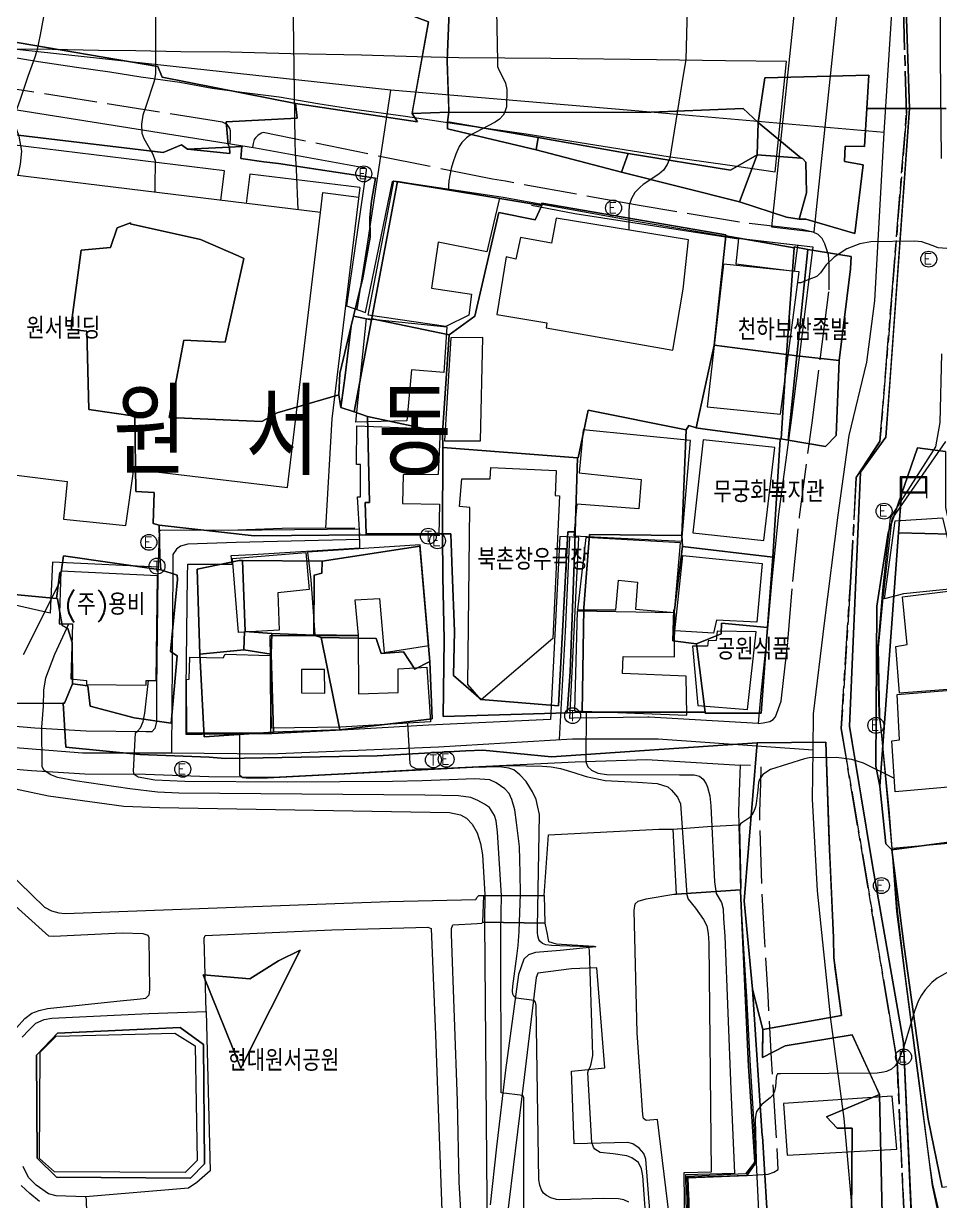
# Model space of a CAD drawing. Header units: feet. Extents: x 197796 to 199821, y 552499 to 555392.
# Drawn here: x 198971.8 to 199058.2, y 553202.7 to 553313.8 of the extents above; entities that cross this region are included whole.
import ezdxf

# ---------------------------------------------------------------- set-up
doc = ezdxf.new("R2010")
doc.units = ezdxf.units.FT
doc.header["$MEASUREMENT"] = 0
for name, pattern in [('ANYANG1', [11.5, 6, -1, 1, -1.5, 1, -1]), ('ANYANG2', [6, 5, -1]), ('JEON', [12, 4, -0.5, 1, -0.5, 4, -0.5, 1, -0.5])]:
    doc.linetypes.add(name, pattern=pattern)
for name, color, linetype in [('AAA001', 7, 'CONTINUOUS'), ('AAA008', 7, 'CONTINUOUS'), ('AAC001', 7, 'CONTINUOUS'), ('AAC006', 7, 'ANYANG1'), ('AD002', 7, 'CONTINUOUS'), ('AD0022', 1, 'CONTINUOUS'), ('ADA085', 1, 'CONTINUOUS'), ('AE001', 1, 'ANYANG2'), ('AE130', 42, 'CONTINUOUS'), ('AE131', 42, 'CONTINUOUS'), ('AE150', 7, 'CONTINUOUS'), ('AE310', 7, 'CONTINUOUS'), ('AZ0202', 7, 'CONTINUOUS'), ('AZ0203', 7, 'CONTINUOUS'), ('AZ0801', 7, 'CONTINUOUS'), ('BA010', 5, 'CONTINUOUS'), ('CAA001', 7, 'CONTINUOUS'), ('CAA002', 30, 'CONTINUOUS'), ('DD001', 3, 'CONTINUOUS'), ('EA0018', 7, 'JEON'), ('EA0118', 7, 'JEON'), ('wipco_image', 2, 'CONTINUOUS'), ('wipco_지적', 20, 'CONTINUOUS'), ('ZC002', 7, 'CONTINUOUS'), ('ZC003', 7, 'CONTINUOUS'), ('ZC251', 7, 'CONTINUOUS')]:
    doc.layers.add(name, color=color, linetype=linetype)
doc.styles.add('GHS', font='ROMANS', dxfattribs={"bigfont": 'NGSW.shx'})
doc.styles.add('NGSW', font='ROMANS.shx', dxfattribs={"bigfont": 'NGSW.shx'})
picture_1 = doc.add_image_def('image1.jpg', size_in_pixel=(8269, 5907))

# ---------------------------------------------------------------- blocks, each defined once
blk = doc.blocks.new('AZ0203')
at = {"layer": 'AZ0203'}
blk.add_circle((0, 0), 0.75, dxfattribs=at)
at = {"layer": 'AZ0203', "style": 'GHS'}
blk.add_text('T', height=1, dxfattribs=at).set_placement((-0.36, -0.52))
blk = doc.blocks.new('AZ0202')
at = {"layer": 'AZ0202'}
blk.add_circle((0, 0), 0.75, dxfattribs=at)
at = {"layer": 'AZ0202', "style": 'GHS'}
blk.add_text('E', height=1, dxfattribs=at).set_placement((-0.5, -0.48))
blk = doc.blocks.new('AE310')
at = {"layer": 'AE310'}
for points in [[(1.21, -1.22), (1.21, 0.78), (-1.29, 0.78), (-1.29, -1.22)], [(1.11, 0.68), (-1.17, 0.68)], [(-1.17, 0.68), (-1.17, -0.62)], [(1.11, -0.62), (1.11, 0.68)], [(-1.29, -0.72), (1.21, -0.72)], [(-1.17, -0.62), (1.11, -0.62)]]:
    blk.add_lwpolyline(points, dxfattribs=at)

msp = doc.modelspace()

# ---------------------------------------------------------------- linework, layer by layer
at = {"layer": 'AAA001', "color": 255, "flags": 128}
for points in [[(199033, 553282.98), (199033.96, 553288.72), (199034.48, 553293.37), (199022.01, 553295.44), (199021.56, 553293.08), (199018.65, 553293.59), (199018.19, 553291.55), (199017.3, 553291.77), (199016.4, 553286.34), (199021.12, 553285.56), (199021.05, 553285.07)], [(199011.48, 553274.43), (199014.85, 553274.44), (199015.07, 553284.16), (199012.08, 553284.15)], [(199011.07, 553275.52), (199010.86, 553271.27), (199007.56, 553271.24), (199007.52, 553268.51), (199011, 553268.45), (199010.95, 553265.55), (199003.48, 553265.52), (199003.28, 553269.15), (199003.54, 553269.16), (199003.54, 553272.2), (199003.19, 553272.19), (199003.2, 553275.84)], [(199023.95, 553268.46), (199023.65, 553265.47), (199033.83, 553264.97), (199034.67, 553274.47), (199024.53, 553275.47), (199024.16, 553271.41), (199030.02, 553270.8), (199029.78, 553268.01)], [(199060, 553260.53), (199054.73, 553260.02), (199052.95, 553259.53), (199053.95, 553266.89), (199058.43, 553267.17)], [(198998.57, 553263.93), (198998.87, 553261.34), (198999.26, 553256.16), (199003.35, 553256.11), (199003.06, 553259.45), (199005.34, 553259.56), (199005.77, 553254.48), (199010.01, 553255.14), (199009.17, 553264.64)], [(199024.78, 553265.33), (199024.01, 553258.5), (199027.63, 553258.5), (199027.89, 553261.31), (199029.68, 553261.12), (199029.48, 553258.55), (199033.15, 553258.25), (199033.71, 553264.82)], [(198998.4, 553263.89), (198998.72, 553260.41), (198995.77, 553260.1), (198995.89, 553256.58), (198992.05, 553256.37), (198991.5, 553263.34)], [(199061.84, 553251.2), (199054.36, 553250.64), (199054.03, 553255.04), (199055.08, 553255.22), (199054.66, 553259.73), (199059.19, 553260.29), (199059.86, 553254.85), (199061.3, 553254.92)], [(199010.15, 553247.95), (199001.68, 553247.45), (198995.15, 553247.33), (198995.05, 553256.08), (199003.33, 553256.07), (199003.36, 553250.58), (199007.1, 553250.71), (199007.09, 553252.94), (199009.8, 553253.1)], [(198987.19, 553246.87), (198987.16, 553251.94), (198987.41, 553251.95), (198987.47, 553254.05), (198990.6, 553253.97), (198990.8, 553254.33), (198995.03, 553254.2), (198995.08, 553246.86)], [(199000.2, 553250.64), (199000.17, 553252.87), (198997.98, 553252.86), (198998, 553250.66)], [(199053.97, 553241.34), (199053.63, 553246.14), (199054.37, 553246.24), (199054.13, 553250.53), (199061.91, 553251.14), (199062.29, 553246.53), (199062.76, 553246.53), (199063.26, 553242.17)]]:
    msp.add_lwpolyline(points, close=True, dxfattribs=at)
at = {"layer": 'AAA008', "color": 255, "flags": 128}
for points in [[(198999.78, 553295.95), (198959.38, 553300.89), (198958.87, 553295.57), (198960.71, 553290.55), (198963.54, 553290.25), (198961.25, 553272.43), (198975.91, 553270.6), (198975.55, 553267.06), (198981.42, 553266.44), (198982.2, 553271.77), (198996.68, 553270.02)], [(199016.67, 553297.31), (199015.46, 553292.24), (199010.88, 553293.16), (199010.25, 553288.84), (199014.01, 553288.25), (199013.77, 553286.27), (199011.61, 553285.21), (199004.26, 553286.27), (199006.71, 553298.91)], [(199044.46, 553290.42), (199044.78, 553292.85), (199039.19, 553293.51), (199038.93, 553291.12)], [(199043.14, 553276.94), (199044.9, 553290.35), (199037.76, 553291.09), (199036.22, 553277.63)], [(199011.68, 553285.18), (199011.42, 553280.87), (199008.36, 553281.12), (199007.92, 553276.31), (199003.1, 553276.18), (199004.13, 553285.95)], [(199041.56, 553265.05), (199042.6, 553273.79), (199035.85, 553274.54), (199034.88, 553265.75)], [(199014.94, 553250.01), (199013.66, 553251.46), (199013.85, 553268.16), (199012.87, 553268.23), (199013.11, 553270.84), (199015.79, 553270.85), (199015.84, 553271.93), (199022, 553271.62), (199021.9, 553269.27), (199022.31, 553269.25), (199021.69, 553255.81)], [(199041.42, 553262.87), (199040.93, 553257.32), (199037.11, 553257.52), (199036.84, 553256.3), (199033.2, 553256.52), (199033.95, 553263.63)], [(198984.43, 553261.7), (198975.3, 553262.13), (198975.16, 553257.17), (198976.39, 553257.17), (198976.24, 553251.99), (198977.72, 553251.82), (198977.72, 553251.45), (198983.35, 553251.41), (198983.35, 553251.84), (198984.3, 553251.84)], [(199023.98, 553258.36), (199023.73, 553248.97), (199034.32, 553248.58), (199034.24, 553252.24), (199028.25, 553252.48), (199028.31, 553254.11), (199033.14, 553254.08), (199033.2, 553258.2)], [(199040.85, 553256.41), (199037.19, 553256.5), (199037.07, 553255.6), (199036.33, 553255.59), (199036.26, 553255.07), (199034.84, 553255.06), (199035.34, 553249.48), (199040.05, 553249.1)]]:
    msp.add_lwpolyline(points, close=True, dxfattribs=at)
at = {"layer": 'AAC001', "color": 255, "flags": 128}
for points in [[(199003.49, 553298.31), (199000.84, 553276.5), (199000.26, 553266.19)], [(199019.68, 553296.66), (199023.76, 553295.88), (199039.19, 553293.49)], [(199061.01, 553190.24), (199058.51, 553200.02), (199057.52, 553204.33), (199057.23, 553206.23), (199056.22, 553214.09), (199054.91, 553224.14), (199054.21, 553229.89), (199053.72, 553235.58), (199053.38, 553239.7), (199052.52, 553248.46), (199052.4, 553254.93), (199052.81, 553259.62), (199053.68, 553267.07), (199058.72, 553274.37)], [(198984.47, 553262.51), (198974.51, 553262.99), (198974.31, 553258.17), (198966.4, 553259.97), (198966.96, 553262.45), (198954.06, 553266.18)], [(199003.02, 553266.2), (198996.18, 553266.16), (198991.15, 553265.99)], [(199066.64, 553237.16), (199053.69, 553235.99)]]:
    msp.add_lwpolyline(points, dxfattribs=at)
at = {"layer": 'AAC006', "color": 255, "flags": 128}
msp.add_lwpolyline([(199040.04, 553205.16), (199034.41, 553204.96), (199034.7, 553198.06), (199039.94, 553198.38), (199041.29, 553197.89)], dxfattribs=at)
at = {"layer": 'AD002', "color": 255}
for points in [[(199050.11, 553199.61), (199049.16, 553210.54), (199047.9, 553219.91), (199046.65, 553231.99), (199046.17, 553240.65), (199046.22, 553245.29), (199046.26, 553248.68), (199047.3, 553257.23), (199048.59, 553267.41), (199049.63, 553274.92), (199051.27, 553281.86), (199052.04, 553287.64), (199052.92, 553303.51), (199054.44, 553327.05), (199054.72, 553339.04), (199054.99, 553346.79), (199054.79, 553356.23), (199054.66, 553357.83), (199053, 553371.95), (199051.79, 553381.18), (199051.7, 553383.2)], [(199052.92, 553303.51), (199029.06, 553305.56), (199006.41, 553307.5), (198970.29, 553311.41), (198961.37, 553311.77), (198940.3, 553311.08), (198928.98, 553310.83), (198922.4, 553310.35), (198894.14, 553310.05), (198862.12, 553309.37), (198828.79, 553308.87), (198805.85, 553308.94), (198801.12, 553308.59), (198795.9, 553308.15), (198787.09, 553306.62), (198773.88, 553303.91), (198741.74, 553295.75), (198725.68, 553290.65), (198720.01, 553288.88), (198715.06, 553287.28), (198690.66, 553277.7)]]:
    msp.add_lwpolyline(points, dxfattribs=at)
at = {"layer": 'AD002', "color": 255, "flags": 128}
for points in [[(199003.23, 553286.8), (199004.29, 553293.39), (199006.41, 553307.5)], [(199003.48, 553265.12), (198991.84, 553264.85), (198987.26, 553264.68), (198986.59, 553264.49), (198986.21, 553264.22), (198985.86, 553263.7), (198985.86, 553262.35), (198985.73, 553245.01)], [(199023.25, 553265.36), (199022.85, 553256.47), (199022.29, 553246.28)], [(198950.57, 553247), (198965.43, 553245.97), (198977.36, 553245.01), (198985.73, 553245.01), (198995, 553244.92), (199010.91, 553245.59), (199023.55, 553246.35), (199031.61, 553246.35), (199046.22, 553245.29)]]:
    msp.add_lwpolyline(points, dxfattribs=at)
at = {"layer": 'AD0022', "color": 255}
for points in [[(199058.23, 553321.97), (199058.21, 553310.65), (199058.3, 553301.06)], [(198965.59, 553306.52), (198993.64, 553302.07), (199003.69, 553300.22), (199003.92, 553300.19), (199004.03, 553300.14), (199004.08, 553300.06), (199004.09, 553299.91), (199002.24, 553287.15), (199004.03, 553286.52), (199006.56, 553298.87), (199006.71, 553298.94), (199016.99, 553297.42), (199029.55, 553295.13), (199039.08, 553293.55), (199046.21, 553292.72), (199045.1, 553283.79), (199044.14, 553276.39), (199042.95, 553267.52), (199042.32, 553261.35), (199041.84, 553255.68), (199041.28, 553250.65), (199041.03, 553247.77), (199030.77, 553248.38), (199030.65, 553248.38), (199023.64, 553248.27), (199023.29, 553248.26), (199024.15, 553265.32), (199022.35, 553265.4), (199021.48, 553248.17), (199009.96, 553247.61), (199001.78, 553247.15), (198995.2, 553246.82), (198988.6, 553246.73), (198987.13, 553246.73), (198987.11, 553251.07), (198987.25, 553261.69), (198987.28, 553262.8), (198991.44, 553262.81), (198991.37, 553263.63), (198993.39, 553263.73), (199003.5, 553264.33), (199003.45, 553266.09), (198994.28, 553266.01), (198984.69, 553265.99), (198984.56, 553265.88), (198984.45, 553261.75), (198984.31, 553251.08), (198984.33, 553247.98), (198984.16, 553247.3), (198983.87, 553246.99), (198983.33, 553247.01), (198977.69, 553247.05), (198972.84, 553247.33), (198968.43, 553247.71)], [(199058.34, 553282.63), (199058.17, 553276.17), (199057.76, 553273.88), (199053.5, 553267.16), (199053.38, 553266.28), (199052.77, 553260.36), (199052.29, 553254.65), (199052.43, 553248.58), (199052.6, 553247.33), (199053.65, 553236.01), (199054.07, 553230.07), (199055.77, 553216.95), (199056.84, 553208.88), (199057.45, 553204.21), (199058.87, 553197.53)], [(198961.64, 553244.23), (198968.05, 553243.73), (198972.55, 553243.34), (198977.57, 553243.05), (198983.27, 553243.01), (198989.26, 553242.79), (198995.32, 553242.72), (199002, 553243.06), (199010.17, 553243.51), (199023.78, 553244.18), (199030.56, 553244.38), (199039.34, 553243.86), (199039.29, 553242.22), (199039.19, 553239.47), (199039.22, 553238.24)], [(199043.65, 553153.8), (199043.3, 553161.32), (199042.88, 553168.08), (199042.57, 553173.97), (199042.22, 553180.19), (199041.91, 553187.01), (199041.53, 553192.52), (199041.29, 553197.89), (199040.9, 553206.4), (199040.3, 553216.05), (199039.98, 553222.03), (199039.67, 553227.07), (199039.39, 553232.09)]]:
    msp.add_lwpolyline(points, dxfattribs=at)
at = {"layer": 'ADA085', "color": 255, "flags": 128}
for points in [[(198961.64, 553244.23), (198961.65, 553242.81), (198969, 553235.1), (198973.76, 553230.46), (198974.43, 553230.12), (198975.12, 553229.92), (198975.72, 553229.86), (198991.74, 553230.47), (199006.25, 553231), (199014.44, 553231.18), (199014.56, 553231.41), (199014.71, 553231.57), (199020.86, 553231.56), (199021.29, 553237.27), (199031.67, 553237.81), (199032.99, 553237.82), (199036.28, 553238.07), (199039.22, 553238.24)], [(198971.12, 553219.08), (198971.9, 553219.97), (198972.58, 553220.48), (198973.26, 553220.73), (198974.05, 553220.92), (198980.57, 553221.61), (198982.82, 553221.83), (198983.31, 553221.89), (198983.62, 553222.2), (198983.69, 553222.66), (198983.62, 553227.57), (198983.53, 553227.78), (198983.08, 553227.94), (198981.07, 553228.01), (198974.6, 553227.71), (198974.16, 553227.74), (198969.37, 553232.04)], [(199032.82, 553200.13), (199031.56, 553210.45), (199030.47, 553210.35), (199030.23, 553210.53), (199030.18, 553210.89), (199029.62, 553218.63), (199029.36, 553230.16), (199029.46, 553230.78), (199029.72, 553231.04), (199030.48, 553231.24), (199033.09, 553231.68), (199033.33, 553231.69), (199039.39, 553232.09)], [(199013.11, 553200.26), (199012.86, 553204.53), (199012.71, 553212.19), (199012.12, 553227.92), (199012.14, 553228.45), (199012.25, 553228.81), (199014.54, 553228.94), (199014.98, 553228.95), (199015.09, 553229.04), (199020.94, 553228.95), (199021.15, 553227.91), (199021.2, 553227.55), (199021.29, 553227.22), (199021.99, 553227), (199025.54, 553226.8), (199025.73, 553226.72), (199022.36, 553226.37), (199020.06, 553226.18), (199019.38, 553225.97), (199018.96, 553225.56), (199018.44, 553224.11), (199017.22, 553215.11), (199016.37, 553207.88), (199015.78, 553202.39)], [(198971.67, 553218.2), (198972.3, 553218.87), (198972.95, 553219.52), (198973.74, 553219.86), (198974.44, 553220.01), (198980.99, 553220.32), (198983.6, 553220.44), (198989, 553220.64), (198988.83, 553227.53), (198988.9, 553227.8), (199000.85, 553228.32), (199009.89, 553228.58), (199010.23, 553228.45), (199010.62, 553218.42), (199011.29, 553200.1)], [(199031.47, 553193.79), (199030.45, 553206.71), (199030.26, 553207.24), (199029.83, 553207.73), (199029.23, 553208.15), (199028.77, 553208.28), (199023.7, 553208.16), (199023.45, 553215.01), (199026.6, 553215.33), (199025.82, 553224.76), (199023.44, 553224.65), (199020.28, 553224.23), (199020.11, 553223.82), (199018.99, 553214.41), (199018.14, 553207.48), (199017.34, 553201.08)], [(198977.82, 553198.77), (198977.72, 553202.98), (198977.62, 553203.17), (198974.87, 553203.25), (198974.14, 553203.44), (198972.99, 553204.26), (198972.24, 553204.99), (198971.74, 553206.01)], [(198973.29, 553202.71), (198972.37, 553203.47), (198971.56, 553204.22)]]:
    msp.add_lwpolyline(points, dxfattribs=at)
at = {"layer": 'AE001', "color": 255}
for points in [[(198991.26, 553302.45), (198991.31, 553302.98), (198991.29, 553303.66), (198991.23, 553303.87), (198991.14, 553304.04), (198991, 553304.19), (198990.81, 553304.34), (198990.54, 553304.49), (198966.26, 553308.33), (198947.91, 553307.99), (198910.88, 553306.82), (198868.17, 553305.69), (198860.95, 553305.39), (198833.64, 553305.26), (198833.29, 553305.17), (198833.03, 553305.03), (198832.92, 553304.9), (198832.82, 553304.65), (198832.77, 553303.46)], [(198994.39, 553303.49), (198994.21, 553303.44), (198993.91, 553303.26), (198993.65, 553303.01), (198993.52, 553302.83), (198993.42, 553302.46), (198993.36, 553302.12)], [(199041.03, 553247.77), (199041.52, 553247.84), (199042.15, 553247.97), (199042.47, 553248.16), (199042.67, 553248.41), (199043.22, 553249.88), (199043.27, 553250.45), (199043.83, 553255.48), (199044.31, 553261.16), (199044.94, 553267.28), (199046.12, 553276.13), (199047.09, 553283.53), (199047.73, 553288.68), (199047.72, 553291.16), (199047.66, 553291.98), (199047.34, 553293.01), (199047.08, 553293.52), (199046.7, 553293.89), (199046.23, 553294.12), (199045.16, 553294.35), (199039.29, 553295.04), (199029.81, 553296.61), (199017.23, 553298.9), (199016.01, 553299.09), (198994.39, 553303.49)]]:
    msp.add_lwpolyline(points, dxfattribs=at)
at = {"layer": 'AE001', "color": 255, "flags": 128}
msp.add_lwpolyline([(199040.04, 553205.16), (199041.99, 553205.3), (199042.53, 553205.47), (199042.94, 553205.74), (199042.3, 553216.17), (199041.98, 553222.14), (199041.67, 553227.19), (199041.39, 553232.17), (199041.22, 553238.29), (199041.19, 553239.46), (199041.29, 553242.15), (199041.33, 553243.65), (199041.24, 553243.71), (199040.87, 553243.8), (199039.34, 553243.86)], dxfattribs=at)
at = {"layer": 'AE130', "color": 255, "flags": 128}
for points in [[(199048.65, 553316.36), (199044.58, 553316.34), (199042.3, 553294.61), (199046.31, 553294.13)], [(199054.12, 553207.65), (199053.67, 553212.63), (199043.43, 553211.95), (199043.76, 553207.07)]]:
    msp.add_lwpolyline(points, close=True, dxfattribs=at)
at = {"layer": 'AE131', "color": 255, "flags": 128}
msp.add_lwpolyline([(198970.01, 553310.72), (198973.2, 553310.21), (198976.77, 553309.67), (198979.92, 553309.21), (198982.84, 553308.75), (198986.52, 553308.25), (198989.57, 553307.69), (198992.37, 553307.29), (198995.88, 553306.87), (198999.53, 553306.25), (199002.75, 553305.74), (199007.81, 553305.03), (199013.87, 553304.14), (199019.18, 553303.37), (199025.06, 553302.43), (199032.56, 553301.23), (199038.16, 553300.46), (199042.65, 553299.79), (199043.72, 553310.2), (199037.96, 553310.27), (199031.46, 553310.34), (199021.49, 553310.48), (199012.81, 553310.54), (199008.88, 553310.63), (199003.66, 553310.78), (198996.97, 553310.91), (198991.27, 553311.07), (198986.63, 553311.1), (198982.38, 553311.2), (198978.86, 553311.22), (198974.49, 553311.33), (198971.09, 553311.36)], dxfattribs=at)
at = {"layer": 'AE150', "color": 255, "flags": 128}
for points in [[(199033.33, 553231.69), (199033.04, 553237.82), (199036.28, 553238.07), (199039.22, 553238.24), (199039.39, 553232.09)], [(199015.09, 553229.04), (199015.19, 553231.57), (199020.86, 553231.56), (199020.94, 553228.95)]]:
    msp.add_lwpolyline(points, close=True, dxfattribs=at)
at = {"layer": 'AZ0801', "color": 255, "flags": 128}
msp.add_lwpolyline([(199034.41, 553204.96), (199039.98, 553205.16), (199040.73, 553206.47), (199040.12, 553215.48), (199039.39, 553231.96)], dxfattribs=at)
msp.add_lwpolyline([(198986.55, 553219.11), (198988.74, 553217.52), (198988.84, 553206.26), (198987.54, 553204.92), (198974.91, 553205.01), (198973.07, 553206.81), (198973.02, 553216.51), (198974.98, 553218.58)], close=True, dxfattribs=at)
at = {"layer": 'BA010', "color": 255, "flags": 128}
msp.add_lwpolyline([(198986.06, 553218.58), (198987.98, 553217.39), (198988.15, 553206.59), (198987.02, 553205.46), (198974.72, 553205.51), (198973.28, 553206.76), (198973.36, 553216.78), (198974.87, 553218.29)], close=True, dxfattribs=at)
at = {"layer": 'CAA001', "color": 255, "elevation": 40, "flags": 128}
for points in [[(199016.35, 553316.64), (199016.48, 553310.21), (199016.48, 553309.71), (199016.59, 553309.4), (199016.93, 553308.74), (199017.22, 553308.16), (199017.36, 553307.56), (199017.33, 553305.93), (199017.14, 553305.37), (199017, 553305.15), (199016.65, 553304.76), (199016.26, 553304.48), (199014.4, 553303.49), (199013.89, 553303.24), (199013.56, 553303), (199013.26, 553302.71), (199013.12, 553302.55), (199012.86, 553302.18), (199012.53, 553301.46), (199012.25, 553300.64), (199012.11, 553300.12), (199011.88, 553298.93), (199011.86, 553298.47), (199011.86, 553298.08)], [(199030.98, 553193.81), (199030.16, 553205.14), (199030.04, 553205.81), (199029.77, 553206.4), (199029.14, 553206.83), (199028.67, 553207.03), (199027.37, 553207.22), (199026.16, 553207.34), (199025.65, 553207.65), (199025.53, 553207.85), (199025.37, 553208.28), (199024.98, 553214.89), (199025.06, 553215.11), (199025.19, 553215.38), (199025.29, 553215.7), (199025.45, 553216.48), (199025.41, 553217.54), (199025.13, 553226.4), (199025.08, 553226.65), (199025.02, 553226.7), (199024.86, 553226.74), (199024.22, 553226.76), (199022.34, 553226.83), (199021.57, 553226.86), (199021.04, 553226.91), (199020.7, 553227.04), (199020.46, 553227.26), (199020.37, 553227.42), (199020.28, 553227.77), (199020.25, 553228.08), (199020.23, 553228.54), (199020.42, 553239.21), (199020.26, 553239.89), (199020.1, 553240.61), (199019.78, 553241.33), (199019.18, 553242.3), (199018.58, 553242.94), (199018.02, 553243.42), (199017.54, 553243.58), (199016.66, 553243.7), (199014.13, 553243.62), (198994.79, 553242.62), (198993.06, 553242.58), (198992.46, 553242.66), (198992.17, 553242.89), (198992.18, 553246.86)]]:
    msp.add_lwpolyline(points, dxfattribs=at)
at = {"layer": 'CAA002', "color": 255, "flags": 128}
for points, elevation in [([(198997.35, 553322.33), (198997.18, 553316.55), (198997.35, 553302.65), (198997.38, 553301.53), (198997.5, 553300.04), (198997.63, 553296.21)], 41), ([(198974.3, 553317.84), (198973.35, 553312.72), (198973.04, 553311.21), (198972.86, 553310.61), (198972.56, 553309.82), (198972.18, 553308.79), (198971.45, 553306.53), (198970.96, 553305.24), (198970.92, 553304.8), (198970.96, 553304.34), (198971.1, 553303.89), (198971.34, 553303.15), (198971.61, 553301.73), (198971.48, 553300.52), (198971.26, 553299.44)], 43), ([(198983.97, 553317.77), (198984.12, 553316.47), (198984.22, 553315.52), (198984.23, 553309.03), (198984.1, 553308.34), (198983.31, 553305.94), (198983.03, 553305.14), (198982.9, 553304.28), (198982.95, 553303.45), (198983.12, 553302.94), (198983.99, 553301.46), (198984.19, 553300.82), (198984.15, 553298.37), (198984.18, 553297.86)], 42), ([(199034.41, 553317.64), (199034.22, 553310.36), (199034.12, 553309.82), (199033.97, 553308.9), (199032.71, 553301.08), (199032.47, 553300.47), (199032.12, 553299.95), (199031.69, 553299.57), (199030.2, 553298.6), (199029.93, 553298.36), (199029.43, 553297.83), (199029.09, 553297.27), (199028.88, 553296.66), (199028.85, 553296), (199028.86, 553294.3)], 39), ([(198975.28, 553261.25), (198971.74, 553254.25)], 43), ([(199018.95, 553201.57), (199018.96, 553203.01), (199018.95, 553212.29), (199018.95, 553212.53), (199018.85, 553212.72), (199016.81, 553212.96), (199016.78, 553228.16), (199016.83, 553231.56), (199016.46, 553237.53), (199016.33, 553238.59), (199016.2, 553239.12), (199015.71, 553239.87), (199015.23, 553240.18), (199014.61, 553240.53), (199013.95, 553240.8), (199012.8, 553240.97), (199009.63, 553241.02), (198986.43, 553241.21), (198984.43, 553241.32), (198981.81, 553241.62), (198976.65, 553242.39), (198975, 553242.68), (198974.29, 553242.97), (198973.71, 553243.39), (198973.53, 553243.72), (198973.52, 553247.42), (198973.67, 553249.4), (198973.71, 553250.91), (198973.9, 553252.1), (198974.73, 553254.31), (198976.06, 553257.17)], 42), ([(199028.84, 553202.65), (199028.39, 553202.87), (199027.86, 553202.98), (199026.42, 553202.99), (199022.32, 553202.88), (199022.02, 553202.91), (199021.51, 553203.06), (199021.1, 553203.27), (199020.82, 553203.5), (199020.61, 553203.83), (199020.45, 553204.27), (199020.35, 553204.75), (199020.1, 553221.18), (199020.05, 553221.5), (199019.92, 553221.65), (199018.24, 553221.88), (199018, 553222.07), (199017.9, 553222.27), (199017.87, 553222.56), (199017.9, 553223.03), (199018.29, 553225.83), (199018.42, 553226.84), (199018.5, 553228.16), (199018.65, 553231.72), (199018.62, 553233.66), (199018.54, 553236.17), (199018.27, 553238.46), (199018.09, 553239.65), (199017.82, 553240.61), (199017.56, 553241.17), (199017.17, 553241.61), (199016.35, 553242.19), (199015.73, 553242.48), (199014.33, 553242.57), (199011.92, 553242.46), (199009.36, 553242.36), (199006.57, 553242.31), (198996.63, 553242.26), (198987, 553242.3), (198984.15, 553242.43), (198982.58, 553242.73), (198982.21, 553242.98), (198982.14, 553243.28), (198982.33, 553246.89), (198982.53, 553247.06), (198982.8, 553247.38), (198983.08, 553247.98), (198983.21, 553248.77), (198983.56, 553251.84)], 41), ([(198969.83, 553241.87), (198974.14, 553240.97), (198981.24, 553240), (198984.6, 553239.86), (199011.93, 553239.4), (199012.97, 553239.18), (199013.56, 553238.87), (199014.09, 553238.28), (199014.54, 553237.46), (199014.87, 553236.46), (199015.06, 553235.41), (199015.28, 553231.67), (199015.25, 553229.05), (199015.46, 553202.89), (199015.46, 553201.28)], 43)]:
    msp.add_lwpolyline(points, dxfattribs=dict(at, elevation=elevation))
at = {"layer": 'CAA002', "color": 255}
for points, elevation in [([(199058.83, 553292.56), (199058.01, 553292.63), (199057.45, 553292.84), (199056.47, 553293.19), (199055.79, 553293.27), (199051.67, 553293.2), (199050.62, 553293.01), (199049.4, 553292.53), (199048.22, 553291.75), (199047.44, 553291.04), (199046.93, 553290.28), (199046.59, 553289.97), (199046.41, 553289.86), (199045.96, 553289.69), (199045.07, 553289.34), (199044.77, 553289.34)], 38), ([(199024.84, 553248.93), (199024.79, 553244.3), (199024.83, 553244.08), (199024.99, 553243.69), (199025.34, 553243.37), (199025.94, 553243.09), (199026.79, 553242.98), (199033.64, 553242.93), (199035, 553242.93), (199035.52, 553242.81), (199035.86, 553242.54), (199036.14, 553242.08), (199036.28, 553241.77), (199036.5, 553240.96), (199036.59, 553240.01), (199036.92, 553232.86), (199037.08, 553231.75), (199037.57, 553230.89), (199037.75, 553230.3), (199037.76, 553229.41), (199037.89, 553227.73), (199038.48, 553213.26), (199038.82, 553205.39), (199038.81, 553205.37), (199034.2, 553205.24), (199034.19, 553205.22), (199034.33, 553197.71)], 38), ([(199007.98, 553247.82), (199008.2, 553244.02), (199008.34, 553243.76), (199008.82, 553243.5), (199010.08, 553243.5), (199017.62, 553243.82), (199020.72, 553243.76), (199021.52, 553243.69), (199022.4, 553243.53), (199023.65, 553243.17), (199024.83, 553242.78), (199026.61, 553242.41), (199029.68, 553242.25), (199031.52, 553242.13), (199032.52, 553241.81), (199032.88, 553241.49), (199033.44, 553240.85), (199033.72, 553240.21), (199034.32, 553231.62), (199034.44, 553231.22), (199035.12, 553230.38), (199035.88, 553229.3), (199036.2, 553228.7), (199036.32, 553227.98), (199036.4, 553227.11), (199036.6, 553205.47), (199034.05, 553205.43), (199034.03, 553205.41), (199034.12, 553197.4)], 39), ([(199053.88, 553242.61), (199050.96, 553244.04), (199049.86, 553244.39), (199048.38, 553244.59), (199045.86, 553244.55), (199045.41, 553244.46), (199042.19, 553243.44), (199041.48, 553242.98), (199041.17, 553242.51), (199041.08, 553242.21), (199041.01, 553241.51), (199040.85, 553240.25), (199040.78, 553239.91), (199040.73, 553239.72), (199040.61, 553239.41), (199040.44, 553239.14), (199040.15, 553238.86), (199039.6, 553238.47), (199039.37, 553238.31), (199039.28, 553238.07), (199039.41, 553232.42), (199039.39, 553231.96), (199040.12, 553215.48), (199040.73, 553206.47), (199039.84, 553205.32), (199034.35, 553205.08), (199034.32, 553205.07), (199034.49, 553197.92)], 37), ([(199059.57, 553224.7), (199057.93, 553223.77), (199057.42, 553223.36), (199056.79, 553222.67), (199056.43, 553222.18), (199056.13, 553221.61), (199055.78, 553220.65), (199054.76, 553217.3), (199054.24, 553215.94), (199053.97, 553215.5), (199053.62, 553215.18), (199053.15, 553214.98), (199052.87, 553214.9), (199052.25, 553214.82), (199043.14, 553214.76), (199042.87, 553214.74), (199042.77, 553214.55), (199042.75, 553214.4), (199042.67, 553213.55), (199042.58, 553213.13), (199042.41, 553212.75), (199042.17, 553212.48), (199041.59, 553212.01), (199041.4, 553211.87), (199041.1, 553211.48), (199040.89, 553211.19), (199040.81, 553210.93), (199040.75, 553210.46), (199040.86, 553206.56), (199040.73, 553206.24), (199039.98, 553205.16), (199034.41, 553204.97), (199034.4, 553204.96), (199034.4, 553204.95), (199034.65, 553198.09)], 36)]:
    msp.add_lwpolyline(points, dxfattribs=dict(at, elevation=elevation))
at = {"layer": 'CAA002', "color": 255, "elevation": 43, "flags": 128}
msp.add_lwpolyline([(198988.74, 553217.52), (198986.55, 553219.11), (198974.98, 553218.58), (198973.02, 553216.51), (198973.07, 553206.81), (198974.91, 553205.01), (198987.54, 553204.92), (198988.84, 553206.26)], close=True, dxfattribs=at)
at = {"layer": 'DD001', "color": 255, "flags": 128}
for points in [[(198990.39, 553297.1), (198990.73, 553299.88), (198958.36, 553303.84), (198957.93, 553299.36), (198953.29, 553299.29), (198953.19, 553305.54), (198952.19, 553305.54)], [(199003.49, 553298.31), (198993.11, 553299.58), (198992.77, 553296.81)], [(198999.78, 553295.95), (199000.01, 553297.83), (199003.38, 553297.42)], [(198989, 553220.64), (198989.38, 553205.6), (198988.11, 553204.52), (198987.35, 553203.98), (198977.62, 553203.17)]]:
    msp.add_lwpolyline(points, dxfattribs=at)
at = {"layer": 'EA0018', "color": 255}
msp.add_lwpolyline([(199051.64, 553383.2), (199053.57, 553371.68), (199053.96, 553358.09), (199054.39, 553327.29), (199055.02, 553305.29), (199053.61, 553287.69), (199052.52, 553274.38), (199050.29, 553270.98), (199049.75, 553261.08), (199048.87, 553247.32), (199053.4, 553220.41), (199054.14, 553215.92), (199054.79, 553201.4), (199054.89, 553198.92), (199055.14, 553193.27), (199055.42, 553183.34), (199053.03, 553173.56), (199052.52, 553122.82)], dxfattribs=at)
at = {"layer": 'EA0118', "color": 255}
msp.add_lwpolyline([(199054.79, 553201.4), (199054.14, 553215.92), (199053.4, 553220.41), (199048.87, 553247.32), (199049.75, 553261.08), (199050.29, 553270.98), (199052.52, 553274.38), (199053.61, 553287.69), (199055.02, 553305.29), (199054.39, 553327.29), (199053.96, 553358.09), (199053.57, 553371.68), (199051.64, 553383.2)], dxfattribs=at)
at = {"layer": 'wipco_지적', "color": 20}
for points in [[(199054.54, 553328.37), (199055.3, 553305.76), (199051.28, 553305.76), (199051.47, 553308.9), (199041.66, 553308.66), (199041.03, 553304.43), (199039.63, 553305.76), (199030.17, 553305.39), (199011.89, 553305.42), (199011.88, 553305.75), (199011.72, 553310.25), (199011.9, 553314.93)], [(199058.77, 553305.76), (199055.3, 553305.76), (199054.54, 553328.37)], [(199052.72, 553201.51), (199052.48, 553212.8), (199052.09, 553213.66), (199049.9, 553218.42), (199043.6, 553217.39), (199041.46, 553216.3), (199041.46, 553216.67), (199041.48, 553218.93), (199048.89, 553220.26), (199048.28, 553224.86), (199048.27, 553224.92), (199048.17, 553225.68), (199048.15, 553227.57), (199047.86, 553233.96), (199047.77, 553235.91), (199047.71, 553237.59), (199047.42, 553246.03), (199040.96, 553245.95), (199021.56, 553244.64), (199015.07, 553245.28), (199013.48, 553245.21), (199005.13, 553244.73), (198990.8, 553244.47), (198989.28, 553244.62), (198982.75, 553244.85), (198975.76, 553245.55), (198975.52, 553249.71), (198975.64, 553249.7), (198976.4, 553251.52), (198977.86, 553251.32), (198978.08, 553249.41), (198982.21, 553248.31), (198985.71, 553247.82), (198986.27, 553254.17), (198985.63, 553254.57), (198986.31, 553261.37), (198986.28, 553261.78), (198984.72, 553262.26), (198984.63, 553263.51), (198984.56, 553266.48), (198993.53, 553265.46), (199004.08, 553265.58), (199004.09, 553265.66), (199011.27, 553265.65), (199011.3, 553261.62), (199011.45, 553255.7), (199011.36, 553248.44), (199023.03, 553248.8), (199024.44, 553248.84), (199036.04, 553248.84), (199036.04, 553248.74), (199041.32, 553248.74), (199041.91, 553256.83), (199042.43, 553263.46), (199043.12, 553274.6), (199043.2, 553274.61), (199043.87, 553274.48), (199047.39, 553273.89), (199048.4, 553274.94), (199048.69, 553282.02), (199049.75, 553290.66), (199049.8, 553291.8), (199045.73, 553292.47), (199044.44, 553292.71), (199044.44, 553292.62), (199037.99, 553293.77), (199037.98, 553293.84), (199020.66, 553296.84), (199020.65, 553296.61), (199007.03, 553298.89), (199007, 553298.71), (199004.6, 553285.85), (199002.89, 553286.19), (199003.78, 553289.81), (199004.47, 553293.62), (199004.43, 553295.5), (199004.59, 553297.02), (199004.96, 553299.19), (198995.83, 553300.59), (198994.45, 553300.73), (198992.26, 553301.04), (198992.37, 553302.18), (198991.19, 553302.13), (198991.07, 553302.38), (198990.88, 553304.51), (198997.58, 553304.86), (198997.58, 553304.86), (198997.43, 553306.25), (199008.92, 553304.5), (199008.41, 553305.3), (199011.89, 553305.42), (199011.75, 553304.5), (199011.76, 553303.86), (199020.12, 553301.86), (199028.15, 553299.76), (199039.29, 553296.98), (199043.71, 553295.53), (199044.9, 553295.34), (199045.52, 553295.32), (199050.15, 553293.99), (199050.95, 553300.45), (199049.19, 553300.78), (199049.23, 553302.22), (199051.07, 553302.19), (199051.28, 553305.76), (199055.3, 553305.76), (199053.08, 553274.77), (199050.68, 553271.47), (199049.64, 553247.52), (199049.9, 553245.99), (199051.83, 553234.4), (199054.74, 553217.66), (199055.58, 553199.36)], [(199055.73, 553196.13), (199054.74, 553217.66), (199051.83, 553234.4), (199049.64, 553247.52), (199050.68, 553271.47), (199053.08, 553274.77), (199053.17, 553276.06), (199053.47, 553280.17), (199055.3, 553305.76), (199058.77, 553305.76)], [(198958.38, 553304.78), (198984.96, 553301.6), (198986.68, 553302.33), (198987.24, 553301.93), (198987.24, 553301.93), (198991.22, 553301.52), (198991.19, 553302.13), (198992.37, 553302.18), (198992.26, 553301.04), (198994.45, 553300.73), (198995.83, 553300.59), (199004.96, 553299.19), (199004.59, 553297.02), (199004.43, 553295.5), (199004.47, 553293.62), (199003.78, 553289.81), (199002.89, 553286.19), (199002.67, 553285.26), (199001.61, 553280.79), (199001.51, 553278.76), (198995.7, 553277.08), (198994.25, 553276.26), (198985.52, 553276.62), (198986.9, 553283.92), (198990.81, 553283.73), (198992.54, 553291.62), (198992.02, 553291.88), (198988.48, 553293.42), (198981.85, 553294.9), (198981.86, 553294.98), (198980.61, 553294.5), (198980, 553292.66), (198977.21, 553292.42), (198976.32, 553285.58), (198976.3, 553284.93), (198977.74, 553284.76), (198977.95, 553277.38), (198982.28, 553276.75), (198982.36, 553269.65), (198984.09, 553269.56), (198984.02, 553266.63), (198984.56, 553266.48), (198984.63, 553263.51), (198984.72, 553262.26), (198975.55, 553263.58), (198975.33, 553262.04), (198975.22, 553262.02), (198974.91, 553259.56), (198967.23, 553260.28)], [(199058.7, 553273.41), (199056.06, 553273.77), (199054.54, 553269.39), (199053.31, 553265.76), (199052.22, 553258.83), (199052.14, 553243.77), (199052.5, 553241.88), (199053.07, 553236.44), (199053.63, 553235.87), (199054.79, 553226.71), (199057.08, 553210.49), (199058.4, 553204.02)], [(198958.22, 553190.77), (198957.96, 553209.54), (198957.81, 553221.66), (198957.42, 553250.48), (198962.34, 553249.64), (198975.52, 553249.71), (198975.76, 553245.55), (198982.75, 553244.85), (198989.28, 553244.62), (198990.8, 553244.47), (199005.13, 553244.73), (199013.48, 553245.21), (199015.07, 553245.28), (199021.56, 553244.64), (199040.96, 553245.95), (199039.73, 553231.05), (199040.51, 553222.72), (199041.42, 553208.91), (199041.46, 553208.86), (199042.06, 553198.94)]]:
    msp.add_lwpolyline(points, dxfattribs=at)
for points in [[(198955.96, 553317.33), (198960.2, 553313.77), (198970.08, 553312.19), (198984.44, 553309.72), (198984.86, 553308.72), (198997.43, 553306.25), (198997.58, 553304.86), (198990.88, 553304.51), (198991.07, 553302.38), (198991.19, 553302.13), (198987.24, 553301.93), (198986.68, 553302.33), (198984.96, 553301.6), (198958.38, 553304.78), (198952.23, 553302.88), (198952.04, 553305.45), (198952.02, 553305.76), (198951.32, 553317.23), (198953.07, 553317.19), (198953.57, 553319.34), (198955.96, 553317.33)], [(199003.44, 553317.57), (199003.48, 553318.19), (199004.61, 553317.64), (199007.26, 553316.53), (199010.29, 553315.67), (199010.79, 553317.84), (199012.52, 553317.77), (199011.9, 553314.93), (199011.72, 553310.25), (199011.89, 553305.42), (199008.41, 553305.3), (199009.97, 553313.93), (199003.37, 553316.41), (199003.44, 553317.57)], [(198997.49, 553317.63), (199003.44, 553317.57), (199003.37, 553316.41), (199009.97, 553313.93), (199008.49, 553305.76), (199008.41, 553305.3), (199008.92, 553304.5), (198997.43, 553306.25), (198984.86, 553308.72), (198984.44, 553309.72), (198970.08, 553312.19), (198960.2, 553313.77), (198955.96, 553317.33), (198970.63, 553317.17), (198985.09, 553317.37), (198997.49, 553317.63)], [(199045.22, 553301.06), (199045.08, 553301.07), (199041.03, 553304.43), (199041.66, 553308.66), (199051.47, 553308.9), (199051.28, 553305.76), (199051.07, 553302.19), (199049.23, 553302.22), (199049.19, 553300.78), (199050.95, 553300.45), (199050.15, 553293.99), (199045.52, 553295.32), (199044.9, 553295.34), (199045.61, 553297.81), (199045.52, 553300.7), (199045.22, 553301.06)], [(199030.17, 553305.39), (199039.63, 553305.76), (199041.03, 553304.43), (199040.95, 553301.41), (199038.42, 553299.94), (199028.8, 553301.51), (199020.31, 553303.03), (199011.75, 553304.5), (199011.89, 553305.42), (199030.17, 553305.39)], [(199011.75, 553304.5), (199020.31, 553303.03), (199020.12, 553301.86), (199011.76, 553303.86), (199011.75, 553304.5)], [(199040.95, 553301.41), (199041.03, 553304.43), (199045.08, 553301.07), (199040.95, 553301.41)], [(199020.31, 553303.03), (199028.8, 553301.51), (199028.15, 553299.76), (199020.12, 553301.86), (199020.31, 553303.03)], [(198987.24, 553301.93), (198991.19, 553302.13), (198991.22, 553301.52), (198987.24, 553301.93)], [(199028.8, 553301.51), (199038.42, 553299.94), (199040.95, 553301.41), (199039.29, 553296.98), (199028.15, 553299.76), (199028.8, 553301.51)], [(199040.95, 553301.41), (199045.08, 553301.07), (199045.22, 553301.06), (199045.52, 553300.7), (199045.61, 553297.81), (199044.9, 553295.34), (199043.71, 553295.53), (199039.29, 553296.98), (199040.95, 553301.41)], [(199004.6, 553285.85), (199007, 553298.71), (199007.03, 553298.89), (199020.65, 553296.61), (199020.01, 553295.27), (199016.6, 553295.96), (199014.34, 553286.19), (199011.9, 553284.41), (199004.64, 553285.93), (199004.6, 553285.85)], [(199020.66, 553296.84), (199037.98, 553293.84), (199037.99, 553293.77), (199036.89, 553283.46), (199035.2, 553275.65), (199034.5, 553275.89), (199034.24, 553275.46), (199025.01, 553277.32), (199024.07, 553272.84), (199024.01, 553272.84), (199011.3, 553273.8), (199011.29, 553275.21), (199011.9, 553284.41), (199014.34, 553286.19), (199016.6, 553295.96), (199020.01, 553295.27), (199020.65, 553296.61), (199020.66, 553296.84)], [(199001.51, 553278.76), (199001.7, 553277.56), (199002.95, 553277.17), (199004.21, 553276.72), (199004.41, 553268.63), (199003.98, 553268.62), (199004.09, 553265.66), (199004.08, 553265.58), (198993.53, 553265.46), (198984.56, 553266.48), (198984.02, 553266.63), (198984.09, 553269.56), (198982.36, 553269.65), (198982.28, 553276.75), (198977.95, 553277.38), (198977.74, 553284.76), (198976.3, 553284.93), (198976.32, 553285.58), (198977.21, 553292.42), (198980, 553292.66), (198980.61, 553294.5), (198981.86, 553294.98), (198981.85, 553294.9), (198988.48, 553293.42), (198992.02, 553291.88), (198992.54, 553291.62), (198990.81, 553283.73), (198986.9, 553283.92), (198985.52, 553276.62), (198994.25, 553276.26), (198995.7, 553277.08), (199001.51, 553278.76)], [(199037.99, 553293.77), (199044.44, 553292.62), (199043.72, 553282.58), (199036.89, 553283.46), (199037.99, 553293.77)], [(199044.44, 553292.62), (199044.44, 553292.71), (199045.73, 553292.47), (199044.7, 553282.45), (199043.72, 553282.58), (199044.44, 553292.62)], [(199044.7, 553282.45), (199045.73, 553292.47), (199049.8, 553291.8), (199049.75, 553290.66), (199048.69, 553282.02), (199044.7, 553282.45)], [(199002.89, 553286.19), (199004.6, 553285.85), (199002.95, 553277.17), (199001.7, 553277.56), (199002.09, 553280.34), (199002.67, 553285.26), (199002.89, 553286.19)], [(199004.6, 553285.85), (199004.64, 553285.93), (199011.9, 553284.41), (199011.29, 553275.21), (199004.21, 553276.72), (199002.95, 553277.17), (199004.6, 553285.85)], [(199001.51, 553278.76), (199001.61, 553280.79), (199002.67, 553285.26), (199002.09, 553280.34), (199001.7, 553277.56), (199001.51, 553278.76)], [(199043.72, 553282.58), (199043.2, 553274.61), (199043.12, 553274.6), (199035.79, 553275.55), (199035.2, 553275.65), (199036.89, 553283.46), (199043.72, 553282.58)], [(199043.72, 553282.58), (199044.7, 553282.45), (199043.87, 553274.48), (199043.2, 553274.61), (199043.72, 553282.58)], [(199044.7, 553282.45), (199048.69, 553282.02), (199048.4, 553274.94), (199047.39, 553273.89), (199043.87, 553274.48), (199044.7, 553282.45)], [(199011.29, 553275.21), (199011.3, 553273.8), (199011.27, 553265.65), (199004.09, 553265.66), (199003.98, 553268.62), (199004.41, 553268.63), (199004.21, 553276.72), (199011.29, 553275.21)], [(199024.01, 553272.84), (199024.07, 553272.84), (199025.01, 553277.32), (199034.24, 553275.46), (199033.86, 553265.52), (199025.13, 553265.6), (199024.6, 553258.69), (199024.44, 553248.84), (199023.03, 553248.8), (199023.32, 553252.64), (199023.75, 553264.62), (199023.79, 553265.85), (199024.01, 553272.84)], [(199034.24, 553275.46), (199034.5, 553275.89), (199035.2, 553275.65), (199035.79, 553275.55), (199043.12, 553274.6), (199042.43, 553263.46), (199033.91, 553264.48), (199033.86, 553265.52), (199034.24, 553275.46)], [(199011.3, 553273.8), (199024.01, 553272.84), (199023.79, 553265.85), (199023.09, 553265.85), (199023.05, 553264.62), (199022.21, 553249.45), (199014.94, 553250.03), (199012.33, 553252.32), (199012.41, 553256.49), (199012.2, 553262.14), (199012.07, 553265.65), (199011.27, 553265.65), (199011.3, 553273.8)], [(199058.7, 553273.41), (199058.7, 553268.15), (199059.25, 553265.64), (199054.27, 553265.77), (199054.54, 553269.39), (199056.06, 553273.77), (199058.7, 553273.41)], [(199054.54, 553269.39), (199054.27, 553265.77), (199052.5, 553241.88), (199052.14, 553243.77), (199052.22, 553258.83), (199053.31, 553265.76), (199054.54, 553269.39)], [(198955.56, 553266.77), (198961.11, 553264.62), (198961.2, 553264.62), (198967.21, 553262.18), (198967.23, 553260.28), (198974.91, 553259.56), (198975, 553259.55), (198975.43, 553257.03), (198975.96, 553256.73), (198976.37, 553255.43), (198976.4, 553251.52), (198975.64, 553249.7), (198975.52, 553249.71), (198962.34, 553249.64), (198957.42, 553250.48), (198952.57, 553251.22), (198952.53, 553254.6), (198953.95, 553263.29), (198955.56, 553266.77)], [(199023.79, 553265.85), (199023.75, 553264.62), (199023.32, 553252.64), (199023.03, 553248.8), (199011.36, 553248.44), (199011.45, 553255.7), (199011.3, 553261.62), (199011.27, 553265.65), (199012.07, 553265.65), (199012.2, 553262.14), (199012.41, 553256.49), (199012.33, 553252.32), (199014.94, 553250.03), (199022.21, 553249.45), (199023.05, 553264.62), (199023.09, 553265.85), (199023.79, 553265.85)], [(199025.13, 553265.6), (199033.86, 553265.52), (199033.91, 553264.48), (199033.16, 553258.49), (199033.09, 553258.49), (199033, 553255.56), (199035.23, 553255.29), (199036.04, 553248.84), (199024.44, 553248.84), (199024.6, 553258.69), (199025.13, 553265.6)], [(199054.27, 553265.77), (199059.25, 553265.64), (199065.92, 553237.55), (199064.9, 553237.37), (199053.63, 553235.87), (199053.07, 553236.44), (199052.5, 553241.88), (199054.27, 553265.77)], [(199009.16, 553264.49), (198999.93, 553263.1), (198992.44, 553263.16), (198992.12, 553263.16), (198988.17, 553262.32), (198988.42, 553254.33), (198988.82, 553246.52), (198995.34, 553246.96), (199001.62, 553247.19), (199010.3, 553248.23), (199010.09, 553253.63), (199009.16, 553264.49)], [(198999.14, 553256.1), (198999.2, 553261.77), (198999.9, 553261.95), (198999.93, 553263.1), (199009.16, 553264.49), (199010.09, 553253.63), (199008.66, 553252.9), (199007.61, 553254.53), (199005.49, 553254.38), (199005.03, 553255.78), (198999.85, 553255.9), (198999.14, 553256.1)], [(199033.91, 553264.48), (199042.43, 553263.46), (199041.91, 553256.83), (199037.57, 553257.25), (199037.56, 553256.25), (199035.23, 553255.29), (199033, 553255.56), (199033.09, 553258.49), (199033.16, 553258.49), (199033.91, 553264.48)], [(198974.91, 553259.56), (198975.22, 553262.02), (198975.33, 553262.04), (198975.55, 553263.58), (198984.72, 553262.26), (198986.28, 553261.78), (198986.31, 553261.37), (198985.63, 553254.57), (198986.27, 553254.17), (198985.71, 553247.82), (198982.21, 553248.31), (198978.08, 553249.41), (198977.86, 553251.32), (198976.4, 553251.52), (198976.37, 553255.43), (198975.96, 553256.73), (198975.43, 553257.03), (198975, 553259.55), (198974.91, 553259.56)], [(198992.69, 553256.46), (198992.63, 553256.46), (198992.57, 553254.73), (198988.42, 553254.33), (198988.17, 553262.32), (198992.12, 553263.16), (198992.44, 553263.16), (198992.69, 553256.46)], [(198992.44, 553263.16), (198999.93, 553263.1), (198999.9, 553261.95), (198999.2, 553261.77), (198999.14, 553256.1), (198995.2, 553256.28), (198992.69, 553256.46), (198992.44, 553263.16)], [(199035.23, 553255.29), (199037.56, 553256.25), (199037.57, 553257.25), (199041.91, 553256.83), (199041.32, 553248.74), (199036.04, 553248.74), (199036.04, 553248.84), (199035.23, 553255.29)], [(198992.69, 553256.46), (198995.2, 553256.28), (198995.14, 553254.32), (198992.57, 553254.73), (198992.63, 553256.46), (198992.69, 553256.46)], [(198995.2, 553256.28), (198999.14, 553256.1), (198999.85, 553255.9), (199001.62, 553247.19), (198995.34, 553246.96), (198995.14, 553254.32), (198995.2, 553256.28)], [(198999.85, 553255.9), (199005.03, 553255.78), (199005.49, 553254.38), (199007.61, 553254.53), (199008.66, 553252.9), (199010.09, 553253.63), (199010.3, 553248.23), (199001.62, 553247.19), (198999.85, 553255.9)], [(198988.42, 553254.33), (198992.57, 553254.73), (198995.14, 553254.32), (198995.34, 553246.96), (198988.82, 553246.52), (198988.42, 553254.33)], [(199040.96, 553245.95), (199047.42, 553246.03), (199047.77, 553235.91), (199048.15, 553227.57), (199048.17, 553225.68), (199048.89, 553220.26), (199041.48, 553218.93), (199040.51, 553222.72), (199039.73, 553231.05), (199040.96, 553245.95)], [(199066.19, 553237.59), (199067.4, 553232.67), (199068.26, 553228.88), (199071.06, 553217.73), (199072.04, 553213.81), (199073.96, 553205.89), (199058.4, 553204.02), (199057.08, 553210.49), (199054.79, 553226.71), (199053.63, 553235.87), (199064.9, 553237.37), (199065.92, 553237.55), (199066.19, 553237.59)], [(198992.28, 553215.27), (198988.73, 553224.09), (198993.12, 553223.72), (198995.81, 553225.41), (198997.87, 553226.42), (198992.28, 553215.27)], [(198997.87, 553226.42), (198995.81, 553225.41), (198993.12, 553223.72), (198988.73, 553224.09), (198992.28, 553215.27), (198997.87, 553226.42)], [(199040.51, 553222.72), (199041.48, 553218.93), (199041.46, 553216.3), (199043.6, 553217.39), (199049.9, 553218.42), (199052.48, 553212.8), (199047.49, 553210.71), (199048.49, 553209.64), (199049.91, 553209.62), (199049.85, 553201.22), (199052.72, 553201.51), (199052.99, 553195.3), (199052.64, 553180.88), (199051.72, 553176.21), (199043.38, 553177.05), (199042.06, 553198.94), (199041.46, 553208.86), (199041.42, 553208.91), (199040.51, 553222.72)], [(199052.72, 553201.51), (199049.85, 553201.22), (199049.91, 553209.62), (199048.49, 553209.64), (199047.49, 553210.71), (199052.48, 553212.8), (199052.72, 553201.51)]]:
    msp.add_lwpolyline(points, close=True, dxfattribs=at)

# ---------------------------------------------------------------- block references
at = {"layer": 'AE310', "color": 255}
msp.add_blockref('AE310', (199055.73, 553270.25), dxfattribs=at)
at = {"layer": 'AZ0202', "color": 255}
for p in [(199003.86, 553299.6), (199027.41, 553296.38), (199057.12, 553291.56), (199052.91, 553267.8), (198983.61, 553264.86), (199010.81, 553265), (199052.14, 553247.6), (199011.63, 553244.4), (198986.8, 553243.47), (199052.66, 553232.5), (199054.75, 553216.34)]:
    msp.add_blockref('AZ0202', p, dxfattribs=at)
at = {"layer": 'AZ0203', "color": 255}
for p in [(199009.95, 553265.44), (198984.37, 553262.62), (199023.55, 553248.52), (199010.43, 553244.34)]:
    msp.add_blockref('AZ0203', p, dxfattribs=at)

# ---------------------------------------------------------------- texts
at = {"layer": 'ZC002', "style": 'NGSW'}
for s, p in [('원서빌딩', (198972.04, 553284.05)), ('천하보쌈족발', (199039.11, 553283.91)), ('무궁화복지관', (199036.81, 553268.63)), ('북촌창우극장', (199014.57, 553262.26)), ('(주)용비', (198975.63, 553258.01)), ('공원식품', (199037.12, 553253.79))]:
    msp.add_text(s, height=2, dxfattribs=at).set_placement(p)
at = {"layer": 'ZC003', "style": 'NGSW'}
msp.add_text('현대원서공원', height=2, dxfattribs=at).set_placement((198991.06, 553215.01))
at = {"layer": 'ZC251', "style": 'NGSW'}
msp.add_text('원 서 동', height=8, dxfattribs=at).set_placement((198980.22, 553271.21))

# ---------------------------------------------------------------- pictures from other files: only their frames are drawn
at = {"layer": 'wipco_image'}
image = msp.add_image(picture_1, insert=(198928.54, 553018.66), size_in_units=(698.97, 499.31), rotation=5.99868, dxfattribs=at)
image.dxf.flags = 7

doc.saveas('drawing.dxf')
